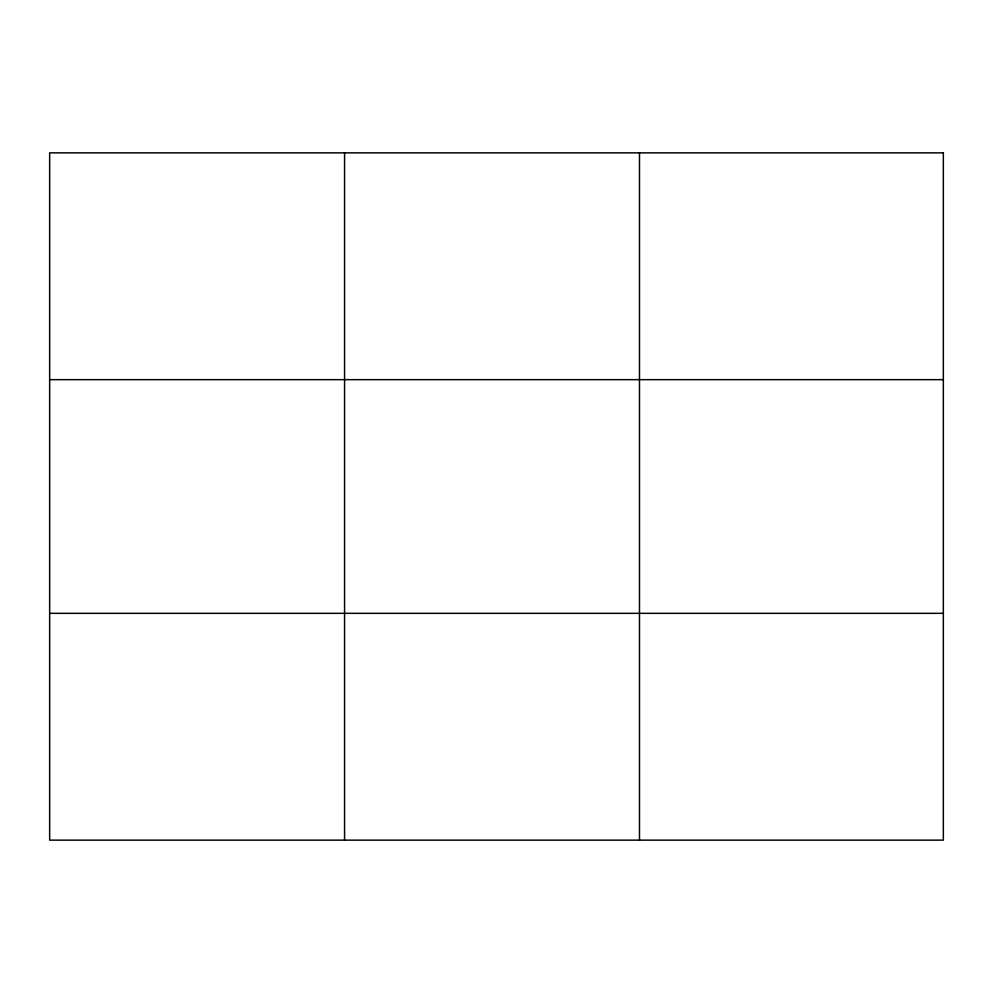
<?xml version="1.0" encoding="UTF-8"?>
<svg xmlns="http://www.w3.org/2000/svg" width="993" height="993" viewBox="0 0 993 993"><rect width="100%" height="100%" fill="white"/><g stroke="black" fill="none" stroke-linecap="round" stroke-linejoin="round"><path stroke-width="1.49" d="M344.571 840.14L344.571 152.86M639.492 840.14L639.492 152.86M49.65 379.661L943.35 379.661M49.65 613.339L943.35 613.339M943.35 152.86L943.35 840.14L49.65 840.14L49.65 152.86L943.35 152.86"/></g></svg>
